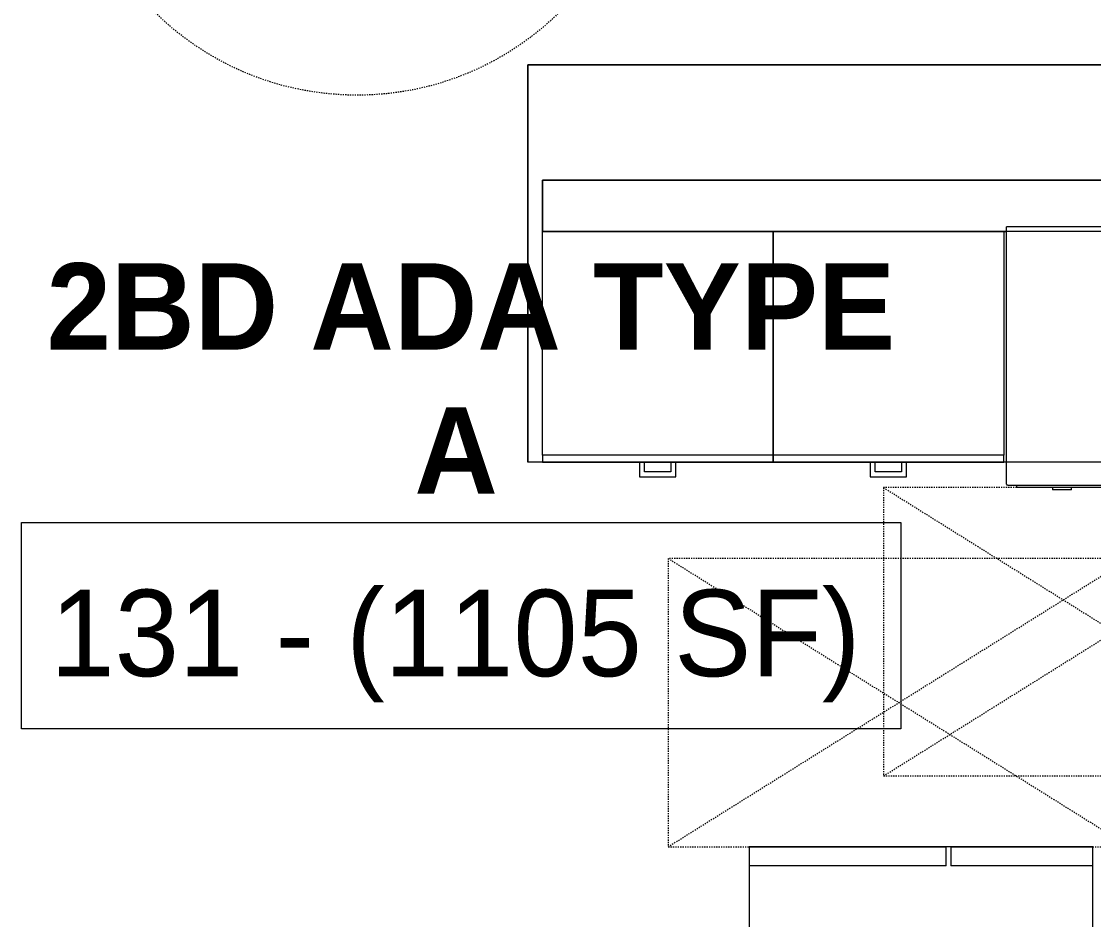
# Model space of a CAD drawing. Header units: inches. Extents: x -4218 to -1830, y 9756 to 12426.
# Drawn here: x -2352.1 to -2240.6, y 11871.4 to 11964.9 of the extents above; entities that cross this region are included whole.
import ezdxf

# ---------------------------------------------------------------- set-up
doc = ezdxf.new("R2010")
doc.units = ezdxf.units.IN
doc.header["$MEASUREMENT"] = 0
doc.linetypes.add('Dash', pattern=[0.25, 0.125, -0.125])
for name, color, linetype, lineweight in [('0-1', 7, 'Continuous', 5), ('0-2', 252, 'Continuous', 9), ('A-AREA-IDEN', 2, 'Continuous', 9), ('A-GENM-HDLN-1', 7, 'Dash', 9), ('A-WALL-3', 253, 'Continuous', 9), ('A-WALL-5', 252, 'Continuous', 9), ('A-WALL-8', 113, 'Continuous', 9), ('Q-CASE-1', 253, 'Continuous', 9), ('Q-CASE-2', 252, 'Continuous', 9), ('Q-CASE-3', 7, 'Continuous', 9), ('Q-CASE-5', 254, 'Continuous', 9), ('Q-SPCQ-1', 7, 'Continuous', 9), ('Q-SPCQ-2', 253, 'Continuous', 9), ('Q-SPCQ-3', 252, 'Continuous', 9)]:
    doc.layers.add(name, color=color, linetype=linetype, lineweight=lineweight)
doc.styles.add('Century Gothic', font='ufonts.com_century-gothic.ttf', dxfattribs={"height": 9})
doc.styles.add('Century Gothic_B', font='GOTHICB.TTF', dxfattribs={"height": 9})

# ---------------------------------------------------------------- blocks, each defined once
blk = doc.blocks.new('RefrigeratorADA_-_Side-by-Side_6047 - 36_ X 30_-2821089-BACKGROUND - 1ST FLOOR')
at = {"layer": 'Q-SPCQ-1'}
for p, q in [((17.87, 14.42), (-17.88, 14.42)), ((-17.88, 14.42), (-17.88, -15.58)), ((17.87, -15.58), (17.87, 14.42)), ((-17.88, -13.58), (-3.13, -13.58)), ((-17.88, -13.58), (-17.88, -15.58)), ((-3.13, -15.58), (-3.13, -13.58)), ((-2.63, -13.58), (17.87, -13.58)), ((-2.63, -13.58), (-2.63, -15.58)), ((17.87, -15.58), (17.87, -13.58)), ((-17.88, -15.58), (17.87, -15.58)), ((-3.13, -15.58), (-17.88, -15.58)), ((17.87, -15.58), (-2.63, -15.58))]:
    blk.add_line(p, q, dxfattribs=at)
blk = doc.blocks.new('ADA Clearances - 5ft Circle-V17-BACKGROUND - 1ST FLOOR')
at = {"layer": 'A-GENM-HDLN-1'}
blk.add_circle((0, 0), 30, dxfattribs=at)
blk = doc.blocks.new('DishwasherADA_15404 - 32_ counter-2812280-BACKGROUND - 1ST FLOOR')
at = {"layer": 'Q-SPCQ-1'}
for p, q in [((25.8, 24), (24.5, 24)), ((26.68, 24), (25.8, 24)), ((26.87, 22.93), (26.87, 23.8)), ((26.87, 0.2), (26.87, 22.93)), ((26.87, 22.91), (27.12, 22.91)), ((27.12, 22.91), (27.12, 1.09)), ((27.37, 20.28), (27.12, 20.28)), ((27.37, 20.28), (27.37, 19.69)), ((27.12, 19.69), (27.37, 19.69)), ((27.37, 19.1), (27.12, 19.1)), ((27.37, 19.1), (27.37, 18.51)), ((27.12, 18.51), (27.37, 18.51)), ((27.37, 17.92), (27.12, 17.92)), ((27.37, 17.92), (27.37, 17.33)), ((27.12, 17.33), (27.37, 17.33)), ((27.37, 16.74), (27.12, 16.74)), ((27.37, 16.74), (27.37, 16.15)), ((27.12, 16.15), (27.37, 16.15)), ((27.37, 6.79), (27.12, 6.79)), ((27.37, 6.79), (27.37, 5.81)), ((27.37, 5.81), (27.37, 4.82)), ((27.12, 4.82), (27.37, 4.82)), ((26.87, 1.09), (27.12, 1.09)), ((24.5, 0), (26.68, 0))]:
    blk.add_line(p, q, dxfattribs=at)
for centre, radius, start, end in [((25.8, 22.93), 1.07, 360, 90), ((26.68, 23.8), 0.197, 0, 90), ((26.68, 0.2), 0.197, 270, 360), ((26.68, 0.2), 0.197, 270, 345)]:
    blk.add_arc(centre, radius, start, end, dxfattribs=at)
at = {"layer": 'Q-SPCQ-2'}
for p, q in [((0, 24), (0, 0.03)), ((0.5, 24), (0, 24)), ((0, 0), (0.5, 0))]:
    blk.add_line(p, q, dxfattribs=at)
at = {"layer": 'Q-SPCQ-3'}
for p, q in [((24.5, 24), (0.5, 24)), ((0.5, 0), (24.5, 0))]:
    blk.add_line(p, q, dxfattribs=at)
blk = doc.blocks.new('Base Cabinet 3 Drawer 230 - Base Cabinet 3 Drawer 230 24_ ADA-V26-BACKGROUND - 1ST FLOOR')
at = {"layer": 'Q-CASE-1'}
for p, q in [((-11.26, 0), (12.74, 0)), ((-1.14, -24), (-0.64, -24)), ((2.61, -24), (2.11, -24))]:
    blk.add_line(p, q, dxfattribs=at)
at = {"layer": 'Q-CASE-2'}
for p, q in [((-11.26, -23.25), (-11.26, 0)), ((12.74, 0), (12.74, -23.25)), ((-11.26, -23.25), (-11.26, -24)), ((12.74, -23.25), (-11.26, -23.25)), ((12.74, -24), (12.74, -23.25)), ((-11.26, -24), (12.74, -24)), ((-1.14, -24), (-0.64, -24)), ((2.61, -24), (2.11, -24))]:
    blk.add_line(p, q, dxfattribs=at)
at = {"layer": 'Q-CASE-3'}
for p, q in [((-1.14, -24), (-1.14, -25.5)), ((-0.64, -25), (-0.64, -24)), ((2.11, -24), (2.11, -25)), ((2.61, -25.5), (2.61, -24)), ((-1.14, -25.5), (2.61, -25.5)), ((2.11, -25), (-0.64, -25))]:
    blk.add_line(p, q, dxfattribs=at)
at = {"layer": 'Q-CASE-5'}
for p, q in [((-1.14, -24), (-0.64, -24)), ((2.61, -24), (2.11, -24))]:
    blk.add_line(p, q, dxfattribs=at)
blk = doc.blocks.new('Base Cabinet 3 Drawer 230 - Base Cabinet 3 Drawer 230 24_ ADA-V27-BACKGROUND - 1ST FLOOR')
at = {"layer": 'Q-CASE-1'}
for p, q in [((-11.26, 0), (12.74, 0)), ((-1.14, -24), (-0.64, -24)), ((2.61, -24), (2.11, -24))]:
    blk.add_line(p, q, dxfattribs=at)
at = {"layer": 'Q-CASE-2'}
for p, q in [((-11.26, -23.25), (-11.26, 0)), ((12.74, 0), (12.74, -23.25)), ((-11.26, -23.25), (-11.26, -23.7)), ((12.74, -23.25), (-11.26, -23.25)), ((12.74, -24), (12.74, -23.25)), ((-11.26, -23.71), (-11.26, -24)), ((-11.26, -24), (12.74, -24)), ((-1.14, -24), (-0.64, -24)), ((2.61, -24), (2.11, -24))]:
    blk.add_line(p, q, dxfattribs=at)
at = {"layer": 'Q-CASE-3'}
for p, q in [((-1.14, -24), (-1.14, -25.5)), ((-0.64, -25), (-0.64, -24)), ((2.11, -24), (2.11, -25)), ((2.61, -25.5), (2.61, -24)), ((-1.14, -25.5), (2.61, -25.5)), ((2.11, -25), (-0.64, -25))]:
    blk.add_line(p, q, dxfattribs=at)
at = {"layer": 'Q-CASE-5'}
for p, q in [((-1.14, -24), (-0.64, -24)), ((2.61, -24), (2.11, -24))]:
    blk.add_line(p, q, dxfattribs=at)
blk = doc.blocks.new('ADA Clearances - 30_x48_-V108-BACKGROUND - 1ST FLOOR')
at = {"layer": 'A-GENM-HDLN-1'}
for p, q in [((15, -24), (-15, 24)), ((-15, -24), (15, 24)), ((15, 24), (-15, 24)), ((-15, 24), (-15, -24)), ((15, 20.16), (15, 24)), ((15, -24), (15, -15.59)), ((-15, -24), (15, -24))]:
    blk.add_line(p, q, dxfattribs=at)
blk = doc.blocks.new('ADA Clearances - 30_x48_-V109-BACKGROUND - 1ST FLOOR')
at = {"layer": 'A-GENM-HDLN-1'}
for p, q in [((15, -24), (-15, 24)), ((-15, -24), (15, 24)), ((15, 24), (-15, 24)), ((-15, 24), (-15, 11.66)), ((15, -24), (15, 24)), ((-15, -10.16), (-15, -24)), ((-15, -24), (15, -24))]:
    blk.add_line(p, q, dxfattribs=at)
blk = doc.blocks.new('CTR - 1st Phase - Unit Layouts_rvt-1-BACKGROUND - 1ST FLOOR')
at = {"layer": 'A-WALL-3'}
for p, q in [((-2142.95, 11948.35), (-2297.95, 11948.35)), ((-2297.95, 11942.98), (-2297.95, 11948.35)), ((-2297.95, 11942.98), (-2249.7, 11942.98))]:
    blk.add_line(p, q, dxfattribs=at)
at = {"layer": 'A-WALL-5'}
for p, q in [((-2297.95, 11948.35), (-2142.95, 11948.35)), ((-2297.95, 11948.35), (-2297.95, 11942.98)), ((-2142.95, 11942.98), (-2297.95, 11942.98))]:
    blk.add_line(p, q, dxfattribs=at)
at = {"layer": 'A-WALL-8'}
for p, q in [((-2299.47, 11918.98), (-2299.47, 11960.35)), ((-2299.47, 11960.35), (-2141.45, 11960.35)), ((-2141.45, 11960.35), (-2299.47, 11960.35)), ((-2299.47, 11960.35), (-2299.47, 11918.98)), ((-2141.45, 11918.98), (-2299.47, 11918.98)), ((-2223.2, 11918.98), (-2299.47, 11918.98))]:
    blk.add_line(p, q, dxfattribs=at)
at = {"layer": '0-2'}
for name, p, rotation in [('ADA Clearances - 5ft Circle-V17-BACKGROUND - 1ST FLOOR', (-2317.22, 11987.18), 180), ('DishwasherADA_15404 - 32_ counter-2812280-BACKGROUND - 1ST FLOOR', (-2249.7, 11943.48), 269.9999999999158), ('ADA Clearances - 30_x48_-V109-BACKGROUND - 1ST FLOOR', (-2238.45, 11901.35), 269.9999999999919), ('ADA Clearances - 30_x48_-V108-BACKGROUND - 1ST FLOOR', (-2260.86, 11893.98), 269.9999999999919), ('RefrigeratorADA_-_Side-by-Side_6047 - 36_ X 30_-2821089-BACKGROUND - 1ST FLOOR', (-2258.57, 11863.4), 180)]:
    blk.add_blockref(name, p, dxfattribs=dict(at, rotation=rotation))
for name, p in [('Base Cabinet 3 Drawer 230 - Base Cabinet 3 Drawer 230 24_ ADA-V27-BACKGROUND - 1ST FLOOR', (-2286.69, 11942.98)), ('Base Cabinet 3 Drawer 230 - Base Cabinet 3 Drawer 230 24_ ADA-V26-BACKGROUND - 1ST FLOOR', (-2262.69, 11942.98))]:
    blk.add_blockref(name, p, dxfattribs=at)

msp = doc.modelspace()

# ---------------------------------------------------------------- linework, layer by layer
at = {"layer": 'A-AREA-IDEN', "flags": 128}
msp.add_lwpolyline([(-2352.14, 11912.72), (-2260.65, 11912.72), (-2260.65, 11891.23), (-2352.14, 11891.23)], close=True, dxfattribs=at)

# ---------------------------------------------------------------- block references
at = {"layer": '0-1'}
msp.add_blockref('CTR - 1st Phase - Unit Layouts_rvt-1-BACKGROUND - 1ST FLOOR', (0, 0), dxfattribs=at)

# ---------------------------------------------------------------- texts
at = {"layer": 'A-AREA-IDEN', "char_height": 9, "attachment_point": 1}
for s, insert, width, style in [('2BD ADA TYPE', (-2349.52, 11939.7), 104.232, 'Century Gothic_B'), ('\\fCentury Gothic|b1|i0|c0|p34|;A', (-2311.27, 11924.7), 11.514, 'Century Gothic_B'), ('131 - (1105 SF)', (-2349.14, 11905.72), 103.323, 'Century Gothic')]:
    msp.add_mtext(s, dxfattribs=dict(at, insert=insert, width=width, style=style))

doc.saveas('drawing.dxf')
